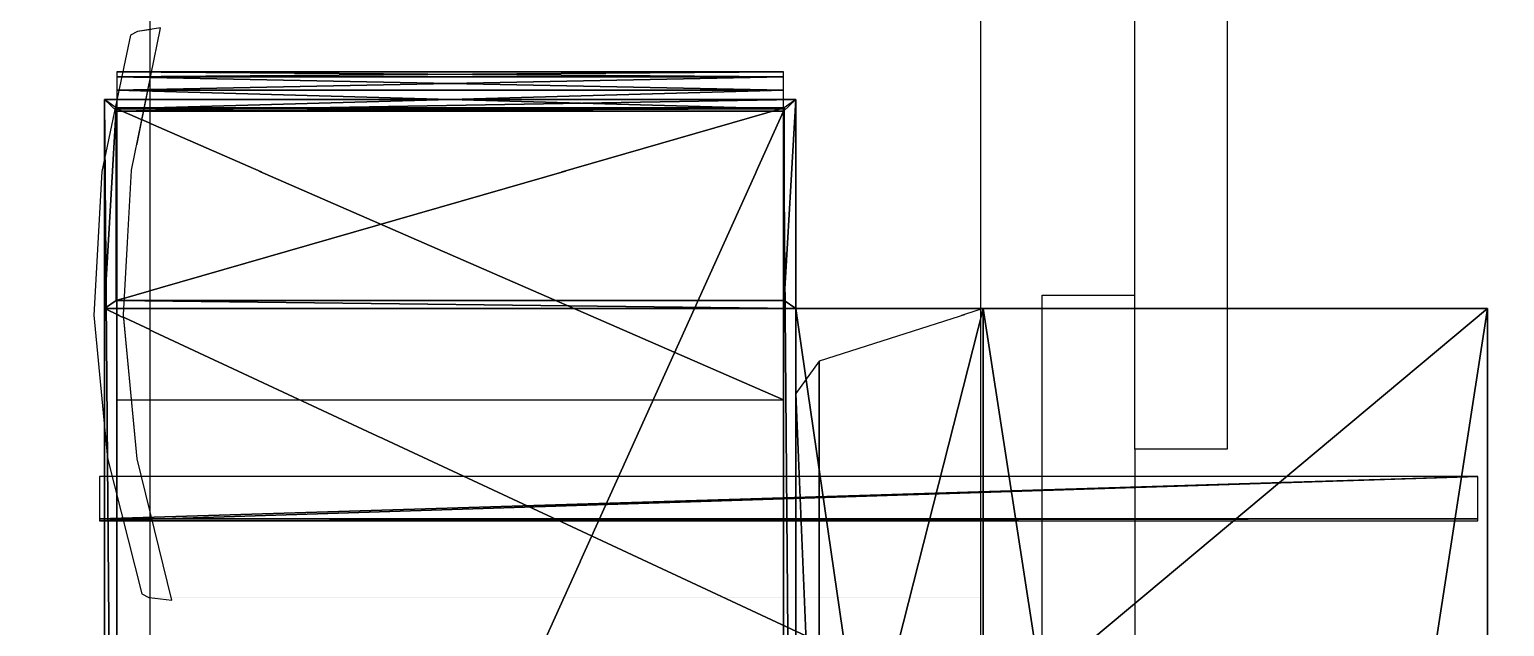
# Model space of a CAD drawing. Units: millimetres at full size, sheet at 1:50. Extents: x -9750 to 9750, y -6680 to 6675.
# Drawn here: x -324.6 to 153.6, y 1769.9 to 1963.4 of the extents above; entities that cross this region are included whole.
import ezdxf

# ---------------------------------------------------------------- set-up
doc = ezdxf.new("R2010")
doc.units = ezdxf.units.MM
doc.header["$LTSCALE"] = 50
doc.layers.add('0-9_部品実装', color=7, linetype='Continuous')
doc.layers.add('0-A_汎用オブジェクト（実装）', color=4, linetype='Continuous')

msp = doc.modelspace()

# ---------------------------------------------------------------- wipeouts: each hides what was drawn before it
msp.add_wipeout([(-3365.77, 3792.05), (-3365.77, -1764.95), (296.23, -1764.95), (296.23, -1764.95)])

# ---------------------------------------------------------------- next in the draw order: wipeouts: each hides what was drawn before it
msp.add_wipeout([(-3365.77, 3792.05), (296.23, -1764.95), (296.23, 3792.05), (296.23, 3792.05)])

# ---------------------------------------------------------------- next in the draw order: linework, layer by layer
at = {"layer": '0-A_汎用オブジェクト（実装）'}
msp.add_line((-301.94, 1818.56), (-301.94, 1804.17), dxfattribs=at)
msp.add_line((-301.94, 1818.56), (-301.94, 1804.17), dxfattribs=at)

# ---------------------------------------------------------------- next in the draw order: wipeouts: each hides what was drawn before it
msp.add_wipeout([(-285.56, 1436.29), (296.23, 1436.29), (296.23, 1779.3), (296.23, 1779.3)])

# ---------------------------------------------------------------- next in the draw order: wipeouts: each hides what was drawn before it
msp.add_wipeout([(-285.56, 1436.29), (296.23, 1779.3), (-285.56, 1779.3), (-285.56, 1779.3)])

# ---------------------------------------------------------------- next in the draw order: linework, layer by layer
at = {"layer": '0-9_部品実装'}
for points in [[(-285.56, 1779.3), (296.23, 1779.34), (-285.87, 1779.34)], [(-285.56, 1779.3), (-285.87, 1779.34), (-285.87, 1779.34)], [(-285.56, 1779.3), (296.23, 1779.3), (296.23, 1779.34)], [(-285.56, 1436.29), (-285.56, 1779.3), (-285.56, 1779.3)]]:
    msp.add_solid(points, dxfattribs=at)

# ---------------------------------------------------------------- next in the draw order: wipeouts: each hides what was drawn before it
msp.add_wipeout([(-285.87, 1779.34), (296.23, 1779.34), (296.23, 1780.54), (296.23, 1780.54)])

# ---------------------------------------------------------------- next in the draw order: wipeouts: each hides what was drawn before it
msp.add_wipeout([(-285.87, 1779.34), (296.23, 1780.54), (-288.22, 1780.54), (-288.22, 1780.54)])

# ---------------------------------------------------------------- next in the draw order: wipeouts: each hides what was drawn before it
msp.add_wipeout([(-285.87, 1779.34), (-288.22, 1780.54), (-288.22, 1780.54), (-288.22, 1780.54)])

# ---------------------------------------------------------------- next in the draw order: wipeouts: each hides what was drawn before it
msp.add_wipeout([(-288.22, 1780.54), (296.23, 1780.54), (296.23, 1824.44), (296.23, 1824.44)])

# ---------------------------------------------------------------- next in the draw order: wipeouts: each hides what was drawn before it
msp.add_wipeout([(-288.22, 1780.54), (296.23, 1824.44), (-299.27, 1824.44), (-299.27, 1824.44)])

# ---------------------------------------------------------------- next in the draw order: wipeouts: each hides what was drawn before it
msp.add_wipeout([(-288.22, 1780.54), (-299.27, 1824.44), (-299.27, 1824.44), (-299.27, 1824.44)])

# ---------------------------------------------------------------- next in the draw order: wipeouts: each hides what was drawn before it
msp.add_wipeout([(-299.27, 1824.44), (296.23, 1824.44), (296.23, 1870.84), (296.23, 1870.84)])

# ---------------------------------------------------------------- next in the draw order: wipeouts: each hides what was drawn before it
msp.add_wipeout([(-299.27, 1824.44), (296.23, 1870.84), (-303.77, 1870.84), (-303.77, 1870.84)])

# ---------------------------------------------------------------- next in the draw order: linework, layer by layer
at = {"layer": '0-A_汎用オブジェクト（実装）'}
msp.add_lwpolyline([(-68.63, 1663.87), (-68.63, 1855.89), (-76.12, 1845.46), (-68.63, 1663.87), (-76.12, 1845.46), (-76.12, 1663.87)], close=True, dxfattribs=at)

# ---------------------------------------------------------------- next in the draw order: wipeouts: each hides what was drawn before it
msp.add_wipeout([(-299.27, 1824.44), (-303.77, 1870.84), (-303.77, 1870.84), (-303.77, 1870.84)])

# ---------------------------------------------------------------- next in the draw order: wipeouts: each hides what was drawn before it
msp.add_wipeout([(-303.77, 1870.84), (296.23, 1870.84), (296.23, 1917.36), (296.23, 1917.36)])

# ---------------------------------------------------------------- next in the draw order: wipeouts: each hides what was drawn before it
msp.add_wipeout([(-303.77, 1870.84), (296.23, 1917.36), (-301.16, 1917.36), (-301.16, 1917.36)])

# ---------------------------------------------------------------- next in the draw order: wipeouts: each hides what was drawn before it
msp.add_wipeout([(-303.77, 1870.84), (-301.16, 1917.36), (-301.16, 1917.36), (-301.16, 1917.36)])

# ---------------------------------------------------------------- next in the draw order: linework, layer by layer
msp.add_lwpolyline([(-300.31, 1872.98), (-300.31, 1663.87), (-300.31, 1872.98)], dxfattribs=at)
msp.add_lwpolyline([(-300.31, 1872.98), (-300.31, 1663.87), (-300.31, 1872.98)], dxfattribs=at)

# ---------------------------------------------------------------- next in the draw order: wipeouts: each hides what was drawn before it
msp.add_wipeout([(-301.16, 1917.36), (296.23, 1917.36), (296.23, 1961.55), (296.23, 1961.55)])

# ---------------------------------------------------------------- next in the draw order: wipeouts: each hides what was drawn before it
msp.add_wipeout([(-301.16, 1917.36), (296.23, 1961.55), (-291.9, 1961.55), (-291.9, 1961.55)])

# ---------------------------------------------------------------- next in the draw order: linework, layer by layer
msp.add_line((-76.12, 1872.98), (-76.12, 1940.74), dxfattribs=at)
for points in [[(-80.19, 1936.94), (-76.12, 1454.76), (-76.12, 1940.74)], [(-79.93, 1875.63), (-76.12, 1872.98), (-76.12, 1940.74)], [(-79.93, 1875.63), (-76.12, 1940.74), (-79.93, 1938.09)]]:
    msp.add_lwpolyline(points, close=True, dxfattribs=at)
msp.add_lwpolyline([(-76.12, 1872.98), (-76.12, 1940.74), (-76.12, 1872.98)], dxfattribs=at)

# ---------------------------------------------------------------- next in the draw order: wipeouts: each hides what was drawn before it
msp.add_wipeout([(-301.16, 1917.36), (-291.9, 1961.55), (-291.9, 1961.55), (-291.9, 1961.55)])

# ---------------------------------------------------------------- next in the draw order: linework, layer by layer
for p, q in [((-296.24, 1949.72), (-80.19, 1949.72)), ((-296.24, 1949.72), (-80.19, 1949.72)), ((-300.31, 1872.98), (-300.31, 1940.74))]:
    msp.add_line(p, q, dxfattribs=at)
for points in [[(-296.5, 1938.09), (-300.31, 1940.74), (-300.31, 1872.98)], [(-296.5, 1938.09), (-300.31, 1872.98), (-296.5, 1875.63)]]:
    msp.add_lwpolyline(points, close=True, dxfattribs=at)
msp.add_lwpolyline([(-300.31, 1872.98), (-300.31, 1940.74), (-300.31, 1872.98)], dxfattribs=at)

# ---------------------------------------------------------------- next in the draw order: wipeouts: each hides what was drawn before it
for points in [[(-291.9, 1961.55), (296.23, 1961.55), (296.23, 1962.83), (296.23, 1962.83)], [(-285.56, 1807.49), (-285.56, 1946.98), (-289.68, 1926.85), (-289.68, 1926.85)]]:
    msp.add_wipeout(points)

# ---------------------------------------------------------------- next in the draw order: linework, layer by layer
for p, q in [((-300.31, 1940.74), (-76.12, 1940.74)), ((-76.12, 1940.74), (-300.31, 1940.74))]:
    msp.add_line(p, q, dxfattribs=at)
for points in [[(-296.24, 1949.72), (-80.19, 1948.12), (-80.19, 1949.72)], [(-296.24, 1949.72), (-296.24, 1948.12), (-80.19, 1948.12)], [(-296.24, 1948.12), (-80.19, 1949.72), (-296.24, 1949.72)], [(-296.24, 1948.12), (-80.19, 1948.12), (-80.19, 1949.72)], [(-296.24, 1948.12), (-296.24, 1943.73), (-80.19, 1943.73)], [(-296.24, 1948.12), (-80.19, 1943.73), (-80.19, 1948.12)], [(-296.24, 1943.73), (-80.19, 1943.73), (-80.19, 1948.12)], [(-296.24, 1943.73), (-80.19, 1948.12), (-296.24, 1948.12)], [(-296.24, 1943.73), (-296.24, 1937.74), (-80.19, 1937.74)], [(-296.24, 1943.73), (-80.19, 1937.74), (-80.19, 1943.73)], [(-296.24, 1937.74), (-80.19, 1937.74), (-80.19, 1943.73)], [(-296.24, 1937.74), (-80.19, 1943.73), (-296.24, 1943.73)], [(-296.24, 1936.94), (-76.12, 1940.74), (-300.31, 1940.74)], [(-296.24, 1936.94), (-80.19, 1936.94), (-76.12, 1940.74)], [(-296.24, 1936.94), (-80.19, 1936.94), (-80.19, 1937.74)], [(-296.24, 1936.94), (-80.19, 1937.74), (-296.24, 1937.74)]]:
    msp.add_lwpolyline(points, close=True, dxfattribs=at)

# ---------------------------------------------------------------- next in the draw order: wipeouts: each hides what was drawn before it
for points in [[(-291.9, 1961.55), (296.23, 1962.83), (-289.6, 1962.83), (-289.6, 1962.83)], [(-285.56, 1807.49), (-289.68, 1926.85), (-289.68, 1824.26), (-289.68, 1824.26)]]:
    msp.add_wipeout(points)

# ---------------------------------------------------------------- next in the draw order: wipeouts: each hides what was drawn before it
for points in [[(-291.9, 1961.55), (-289.6, 1962.83), (-289.6, 1962.83), (-289.6, 1962.83)], [(-285.56, 1807.49), (-289.68, 1824.26), (-289.68, 1824.26), (-289.68, 1824.26)]]:
    msp.add_wipeout(points)

# ---------------------------------------------------------------- next in the draw order: wipeouts: each hides what was drawn before it
for points in [[(-289.6, 1962.83), (296.23, 1962.83), (296.23, 1963.43), (296.23, 1963.43)], [(-294.07, 1870.99), (-289.68, 1824.26), (-289.68, 1926.85), (-289.68, 1926.85)]]:
    msp.add_wipeout(points)

# ---------------------------------------------------------------- next in the draw order: wipeouts: each hides what was drawn before it
for points in [[(-289.6, 1962.83), (296.23, 1963.43), (-285.56, 1963.43), (-285.56, 1963.43)], [(-294.07, 1870.99), (-289.68, 1926.85), (-289.68, 1926.85), (-289.68, 1926.85)]]:
    msp.add_wipeout(points)

# ---------------------------------------------------------------- next in the draw order: wipeouts: each hides what was drawn before it
for points in [[(283.73, 2707.35), (-16.27, 2707.35), (-16.27, 907.35), (-16.27, 907.35)], [(-289.6, 1962.83), (-285.56, 1963.43), (-285.56, 1963.43), (-285.56, 1963.43)], [(-294.07, 1870.99), (-289.68, 1926.85), (-291.53, 1917.82), (-291.53, 1917.82)]]:
    msp.add_wipeout(points)

# ---------------------------------------------------------------- next in the draw order: linework, layer by layer
at = {"layer": '0-9_部品実装', "color": 4}
msp.add_line((-285.56, 2735.05), (-285.56, 1333.9), dxfattribs=at)

# ---------------------------------------------------------------- next in the draw order: wipeouts: each hides what was drawn before it
for points in [[(283.73, 2707.35), (-16.27, 907.35), (283.73, 907.35), (283.73, 907.35)], [(-294.07, 1870.99), (-291.53, 1917.82), (-291.53, 1917.82), (-291.53, 1917.82)]]:
    msp.add_wipeout(points)

# ---------------------------------------------------------------- next in the draw order: linework, layer by layer
msp.add_line((33.73, 1827.35), (33.73, 940.35), dxfattribs=at)
for points in [[(283.73, 2707.35), (-16.27, 2707.35), (-16.27, 1333.9)], [(63.73, 2674.35), (63.73, 1827.35), (33.73, 1827.35), (33.73, 2674.35)], [(3.73, 1333.9), (3.73, 1877.35), (33.73, 1877.35)]]:
    msp.add_lwpolyline(points, dxfattribs=at)
msp.add_lwpolyline([(-278.43, 1778.44), (-289.68, 1824.26), (-294.07, 1870.99), (-291.53, 1917.82), (-282.09, 1963.95), (-289.6, 1962.83), (-291.9, 1961.55), (-301.16, 1917.36), (-303.77, 1870.84), (-299.27, 1824.44), (-288.22, 1780.54), (-285.87, 1779.34)], close=True, dxfattribs=at)
at = {"layer": '0-A_汎用オブジェクト（実装）'}
for p, q in [((-76.12, 1872.98), (-15.43, 1872.98)), ((-15.43, 1872.98), (-76.12, 1872.98)), ((-76.12, 1872.98), (-15.43, 1872.98)), ((-15.43, 1872.98), (-76.12, 1872.98)), ((-15.43, 1872.98), (148.06, 1872.98)), ((148.06, 1872.98), (-15.43, 1872.98)), ((-15.43, 1454.76), (-15.43, 1872.98)), ((-15.43, 1454.76), (-15.43, 1872.98)), ((-15.43, 1872.98), (148.06, 1872.98)), ((148.06, 1872.98), (-15.43, 1872.98)), ((148.06, 1872.98), (148.06, 1663.87)), ((148.06, 1663.87), (148.06, 1872.98)), ((148.06, 1663.87), (148.06, 1872.98)), ((148.06, 1872.98), (148.06, 1663.87)), ((144.95, 1804.17), (144.95, 1818.56)), ((144.95, 1804.17), (144.95, 1818.56))]:
    msp.add_line(p, q, dxfattribs=at)
for points in [[(-296.24, 1458.55), (-300.31, 1940.74), (-300.31, 1454.76)], [(-296.24, 1458.55), (-296.24, 1936.94), (-300.31, 1940.74)], [(-79.93, 1938.09), (-296.5, 1875.63), (-79.93, 1875.63)], [(-79.93, 1938.09), (-296.5, 1938.09), (-296.5, 1875.63)], [(-296.24, 1937.74), (-80.19, 1843.41), (-80.19, 1937.74)], [(-296.24, 1937.74), (-296.24, 1843.41), (-80.19, 1843.41)], [(-80.19, 1936.94), (-80.19, 1458.55), (-76.12, 1454.76), (-80.19, 1936.94), (-296.24, 1458.55), (-80.19, 1458.55)], [(-80.19, 1936.94), (-296.24, 1936.94), (-296.24, 1458.55)], [(-80.19, 1936.94), (-296.24, 1936.94), (-296.24, 1458.55)], [(-80.19, 1936.94), (-296.24, 1458.55), (-80.19, 1458.55)], [(-296.5, 1875.63), (-300.31, 1872.98), (-76.12, 1872.98)], [(-296.5, 1875.63), (-76.12, 1872.98), (-79.93, 1875.63)], [(148.06, 1663.87), (148.06, 1872.98), (-300.31, 1872.98)], [(148.06, 1663.87), (-300.31, 1872.98), (-300.31, 1663.87)], [(-76.12, 1872.98), (-76.12, 1454.76), (-15.43, 1454.76)], [(-76.12, 1872.98), (-15.43, 1454.76), (-15.43, 1872.98)], [(-68.63, 1663.87), (-15.43, 1454.76), (-15.43, 1872.98)], [(-15.43, 1872.98), (-68.63, 1855.89), (-68.63, 1663.87)], [(3.27, 1751.85), (-15.43, 1872.98), (-15.43, 1454.76)], [(3.27, 1751.85), (148.06, 1872.98), (-15.43, 1872.98), (3.27, 1751.85), (129.37, 1751.85), (148.06, 1872.98)], [(148.06, 1663.87), (148.06, 1872.98), (129.37, 1751.85)], [(144.95, 1818.56), (-301.94, 1804.78), (144.95, 1804.78)], [(144.95, 1818.56), (-301.94, 1818.56), (-301.94, 1804.78)], [(-301.94, 1804.17), (144.95, 1818.56), (-301.94, 1818.56)], [(-301.94, 1804.17), (144.95, 1804.17), (144.95, 1818.56), (-301.94, 1804.17), (144.95, 1804.17), (144.95, 1804.78)], [(-301.94, 1804.17), (144.95, 1804.78), (-301.94, 1804.78)]]:
    msp.add_lwpolyline(points, close=True, dxfattribs=at)
for points in [[(148.06, 1872.98), (-15.43, 1872.98), (148.06, 1872.98)], [(148.06, 1872.98), (148.06, 1663.87), (148.06, 1872.98)]]:
    msp.add_lwpolyline(points, dxfattribs=at)

doc.saveas('drawing.dxf')
